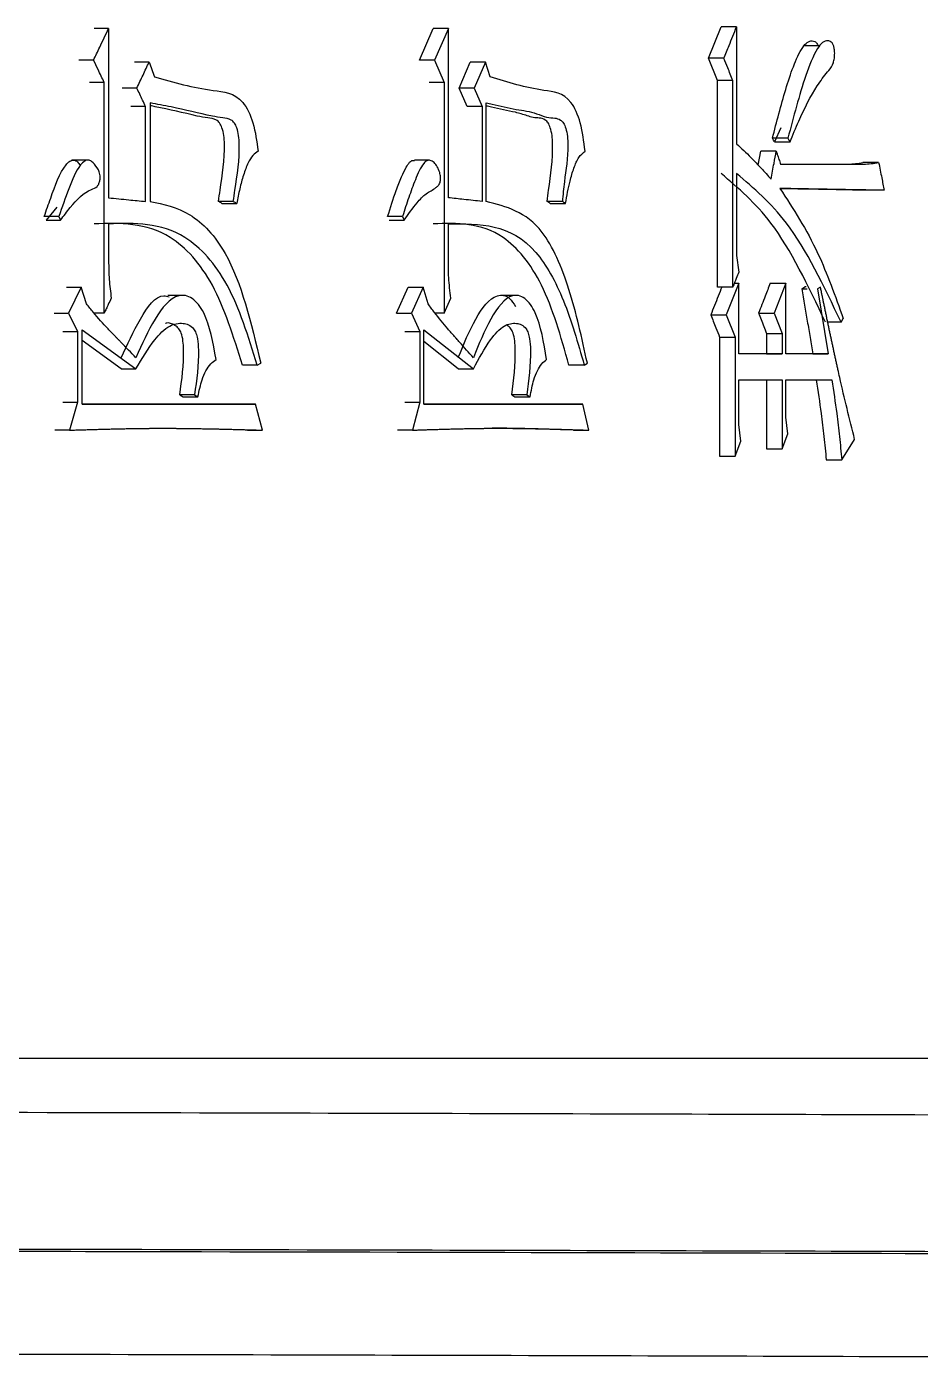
# Model space of a CAD drawing. Header units: millimetres. Extents: x 1953 to 4389, y 564 to 2287.
# Drawn here: x 3003.43 to 3008.63, y 815.87 to 823.64 of the extents above; entities that cross this region are included whole.
import ezdxf

# ---------------------------------------------------------------- set-up
doc = ezdxf.new("R2010")
doc.units = ezdxf.units.MM

msp = doc.modelspace()

# ---------------------------------------------------------------- linework, layer by layer
at = {"color": 7, "linetype": 'Continuous', "lineweight": 25}
for p, q in [((3003.9089, 823.6254), (3003.8238, 823.6254)), ((3003.9089, 823.6254), (3003.9088, 822.641)), ((3005.7169, 823.4415), (3005.7971, 823.6254)), ((3005.8848, 823.6254), (3005.7971, 823.6254)), ((3005.8848, 823.6254), (3005.8044, 823.4415)), ((3005.8848, 822.641), (3005.8848, 823.6254)), ((3007.398, 823.4524), (3007.4713, 823.6363)), ((3007.5611, 823.6363), (3007.5611, 822.9548)), ((3008.043, 823.5243), (3007.9515, 823.5242)), ((3003.8212, 823.4415), (3003.7363, 823.4415)), ((3004.1445, 823.4307), (3004.0591, 823.4307)), ((3005.8044, 823.4415), (3005.7169, 823.4415)), ((3005.8044, 823.4415), (3005.8612, 823.3117)), ((3005.9473, 823.2793), (3006.0126, 823.4307)), ((3006.1005, 823.4307), (3006.0126, 823.4307)), ((3006.1005, 823.4307), (3006.0351, 823.2793)), ((3006.1285, 823.3442), (3006.1005, 823.4307)), ((3007.4498, 823.3226), (3007.398, 823.4524)), ((3007.4877, 823.4524), (3007.398, 823.4524)), ((3003.8831, 823.3117), (3003.7981, 823.3117)), ((3003.8831, 821.9703), (3003.8831, 823.3117)), ((3005.8612, 823.3117), (3005.7736, 823.3117)), ((3005.8612, 823.3117), (3005.8612, 821.9704)), ((3007.4497, 822.1218), (3007.4498, 823.3226)), ((3007.5396, 823.3226), (3007.4498, 823.3226)), ((3007.5395, 822.1218), (3007.5396, 823.3226)), ((3004.073, 823.2792), (3003.9878, 823.2792)), ((3006.0351, 823.2793), (3005.9473, 823.2793)), ((3005.994, 823.1711), (3005.9473, 823.2793)), ((3006.0351, 823.2793), (3006.0819, 823.1711)), ((3004.1241, 823.1711), (3004.0388, 823.1711)), ((3004.1241, 822.6194), (3004.1241, 823.1711)), ((3004.1496, 823.1927), (3004.1496, 822.6194)), ((3006.0819, 823.1711), (3005.994, 823.1711)), ((3006.0819, 823.1711), (3006.0819, 822.6194)), ((3006.1052, 822.6194), (3006.1052, 823.1927)), ((3007.8182, 823.0483), (3007.7821, 822.9657)), ((3007.6871, 822.8309), (3007.7018, 822.9115)), ((3007.7919, 822.9115), (3007.7018, 822.9115)), ((3007.8598, 822.9871), (3007.7696, 822.9871)), ((3007.7821, 822.9657), (3007.8723, 822.9657)), ((3003.78, 822.8589), (3003.6946, 822.8589)), ((3005.7756, 822.8589), (3005.6876, 822.8589)), ((3007.8174, 822.8358), (3008.252, 822.8358)), ((3007.8174, 822.8358), (3008.1613, 822.8358)), ((3008.1613, 822.8358), (3008.252, 822.8358)), ((3008.3873, 822.8466), (3008.2965, 822.8466)), ((3007.5611, 822.7817), (3007.5611, 822.3057)), ((3008.42, 822.6844), (3008.329, 822.6844)), ((3004.6339, 822.6194), (3004.5479, 822.6194)), ((3004.5679, 822.6086), (3004.654, 822.6086)), ((3006.5478, 822.6195), (3006.4593, 822.6195)), ((3006.4776, 822.6086), (3006.5661, 822.6086)), ((3003.6189, 822.5329), (3003.5342, 822.5329)), ((3003.6079, 822.5871), (3003.5447, 822.5112)), ((3003.6189, 822.5329), (3003.6294, 822.5112)), ((3005.6189, 822.5329), (3005.5316, 822.5329)), ((3005.6189, 822.5329), (3005.6285, 822.5112)), ((3003.5447, 822.5112), (3003.6294, 822.5112)), ((3003.9088, 822.4896), (3003.9088, 822.2732)), ((3005.8847, 822.2732), (3005.8847, 822.4896)), ((3007.5611, 822.3057), (3007.574, 822.2084)), ((3007.574, 822.1435), (3007.5007, 821.9596)), ((3007.5482, 822.1435), (3007.574, 822.1435)), ((3007.574, 821.7324), (3007.574, 822.1435)), ((3007.847, 822.1435), (3007.7792, 821.9704)), ((3007.847, 821.7324), (3007.847, 822.1435)), ((3003.664, 822.1218), (3003.7488, 822.1218)), ((3003.7488, 822.1218), (3003.6762, 821.9703)), ((3003.7798, 822.0244), (3003.7488, 822.1218)), ((3004.3385, 822.0732), (3004.2529, 822.0732)), ((3005.5841, 821.9704), (3005.6506, 822.1218)), ((3005.6506, 822.1218), (3005.738, 822.1218)), ((3005.738, 822.1218), (3005.6714, 821.9704)), ((3005.7665, 822.0244), (3005.738, 822.1218)), ((3005.8612, 821.9704), (3005.8989, 822.0569)), ((3006.278, 822.0733), (3006.1899, 822.0733)), ((3007.5395, 822.1218), (3007.4497, 822.1218)), ((3007.9416, 822.111), (3007.9583, 822.1219)), ((3007.9416, 822.111), (3007.9715, 822.111)), ((3007.9656, 822.1219), (3007.9583, 822.1219)), ((3008.0487, 822.1218), (3008.032, 822.111)), ((3008.032, 822.111), (3008.0946, 821.7324)), ((3003.5914, 821.9703), (3003.6762, 821.9703)), ((3003.6762, 821.9703), (3003.7281, 821.8622)), ((3003.8831, 821.9703), (3003.8236, 821.9703)), ((3005.5841, 821.9704), (3005.6714, 821.9704)), ((3005.6714, 821.9704), (3005.719, 821.8622)), ((3005.8612, 821.9704), (3005.8066, 821.9704)), ((3007.411, 821.9596), (3007.5007, 821.9596)), ((3007.5007, 821.9596), (3007.5525, 821.8298)), ((3007.6891, 821.9704), (3007.7792, 821.9704)), ((3007.7792, 821.9704), (3007.8258, 821.8514)), ((3008.1693, 821.9163), (3008.0916, 821.9163)), ((3008.1693, 821.9163), (3008.1817, 821.9379)), ((3003.6433, 821.8622), (3003.7281, 821.8622)), ((3003.7281, 821.8622), (3003.728, 821.4511)), ((3003.754, 821.873), (3004.0679, 821.6458)), ((3003.754, 821.4403), (3003.754, 821.873)), ((3005.6316, 821.8622), (3005.719, 821.8622)), ((3005.719, 821.8622), (3005.719, 821.4511)), ((3005.7428, 821.873), (3006.0304, 821.6458)), ((3005.7428, 821.4403), (3005.7428, 821.873)), ((3007.4627, 821.8298), (3007.5525, 821.8298)), ((3007.5525, 821.8298), (3007.5525, 821.1375)), ((3007.7357, 821.8514), (3007.8258, 821.8514)), ((3007.7357, 821.8514), (3007.7357, 821.7324)), ((3007.8258, 821.8514), (3007.8258, 821.7324)), ((3003.9826, 821.6458), (3003.754, 821.8115)), ((3005.9426, 821.6458), (3005.7428, 821.8038)), ((3004.7734, 821.6675), (3004.7932, 821.6783)), ((3006.6751, 821.6675), (3006.6932, 821.6783)), ((3007.8258, 821.7324), (3007.574, 821.7324)), ((3007.7357, 821.7324), (3007.574, 821.7324)), ((3007.7357, 821.7324), (3007.8258, 821.7324)), ((3008.0946, 821.7324), (3007.847, 821.7324)), ((3008.0041, 821.7324), (3007.847, 821.7324)), ((3008.0041, 821.7324), (3008.0946, 821.7324)), ((3003.9826, 821.6458), (3004.0679, 821.6458)), ((3005.9426, 821.6458), (3006.0304, 821.6458)), ((3007.574, 821.581), (3007.8258, 821.581)), ((3007.574, 821.3214), (3007.574, 821.581)), ((3007.7357, 821.581), (3007.7357, 821.1807)), ((3007.8258, 821.581), (3007.8258, 821.1807)), ((3007.847, 821.581), (3008.1154, 821.581)), ((3007.847, 821.3646), (3007.847, 821.581)), ((3003.6433, 821.4511), (3003.728, 821.4511)), ((3003.728, 821.4511), (3003.6813, 821.2888)), ((3004.7635, 821.4403), (3003.754, 821.4403)), ((3003.754, 821.4403), (3004.6773, 821.4403)), ((3004.4081, 821.4944), (3004.3224, 821.4944)), ((3004.3224, 821.4944), (3004.3426, 821.4836)), ((3004.3426, 821.4836), (3004.4283, 821.4836)), ((3004.4081, 821.4944), (3004.4283, 821.4836)), ((3004.6773, 821.4403), (3004.7635, 821.4403)), ((3004.8032, 821.2889), (3004.7635, 821.4403)), ((3005.6316, 821.4511), (3005.719, 821.4511)), ((3005.719, 821.4511), (3005.6762, 821.2889)), ((3006.6661, 821.4403), (3005.7428, 821.4403)), ((3005.7428, 821.4403), (3006.5774, 821.4403)), ((3006.3416, 821.4944), (3006.2534, 821.4944)), ((3006.2534, 821.4944), (3006.2718, 821.4836)), ((3006.2718, 821.4836), (3006.3601, 821.4836)), ((3006.3416, 821.4944), (3006.3601, 821.4836)), ((3006.5774, 821.4403), (3006.6661, 821.4403)), ((3006.7023, 821.2889), (3006.6661, 821.4403)), ((3007.8597, 821.2673), (3007.847, 821.3646)), ((3003.6813, 821.2888), (3003.5966, 821.2888)), ((3004.7169, 821.2889), (3004.5937, 821.2918)), ((3004.7169, 821.2889), (3004.8032, 821.2889)), ((3005.6762, 821.2889), (3005.5888, 821.2889)), ((3006.6136, 821.2889), (3006.7023, 821.2889)), ((3007.5869, 821.224), (3007.574, 821.3214)), ((3007.5525, 821.1375), (3007.5869, 821.224)), ((3007.8258, 821.1807), (3007.8597, 821.2673)), ((3008.1735, 821.1158), (3008.2478, 821.2348)), ((3007.4626, 821.1375), (3007.5525, 821.1375)), ((3007.7357, 821.1807), (3007.8258, 821.1807)), ((3008.0829, 821.1158), (3008.1735, 821.1158))]:
    msp.add_line(p, q, dxfattribs=at)
at = {"color": 7, "linetype": 'Continuous', "lineweight": 25, "flags": 128}
for points in [[(3007.5611, 823.6363), (3007.5162, 823.6363), (3007.4713, 823.6363)], [(3007.7821, 822.9657), (3007.7789, 822.9711), (3007.7758, 822.9765), (3007.7695, 822.9871)], [(3007.8597, 822.9871), (3007.866, 822.9764), (3007.8723, 822.9657)], [(3005.5412, 822.5112), (3005.5718, 822.5112), (3005.6002, 822.5112), (3005.6285, 822.5112)], [(3007.7568, 822.1435), (3007.7796, 822.1435), (3007.8133, 822.1435), (3007.847, 822.1435)], [(3007.4627, 821.8298), (3007.4626, 821.4836), (3007.4626, 821.1375)], [(3004.7734, 821.6675), (3004.7384, 821.6675), (3004.7128, 821.6675), (3004.6872, 821.6675)], [(3006.6751, 821.6675), (3006.6391, 821.6675), (3006.6128, 821.6675), (3006.5865, 821.6675)]]:
    msp.add_lwpolyline(points, dxfattribs=at)
at = {"color": 7, "linetype": 'Continuous', "lineweight": 25}
for points, knots in [([(3003.8212, 823.4415), (3003.8331, 823.4664), (3003.8537, 823.5096), (3003.8829, 823.5709), (3003.9002, 823.6072), (3003.9089, 823.6254)], [0, 0, 0, 0, 0.407194, 0.703597, 1, 1, 1, 1]), ([(3007.4877, 823.4524), (3007.4977, 823.4773), (3007.5149, 823.5205), (3007.5394, 823.5818), (3007.5539, 823.6181), (3007.5611, 823.6363)], [0, 0, 0, 0, 0.407194, 0.703597, 1, 1, 1, 1]), ([(3007.7696, 822.9871), (3007.7821, 823.0349), (3007.8198, 823.1784), (3007.8726, 823.3673), (3007.9324, 823.5016), (3007.9718, 823.5487), (3007.9967, 823.5561), (3008.0159, 823.5518), (3008.0272, 823.5415), (3008.0336, 823.5312), (3008.0351, 823.5247), (3008.0352, 823.5243)], [0, 0, 0, 0, 0.186803, 0.560962, 0.749178, 0.825797, 0.902611, 0.942659, 0.97537, 0.998161, 1, 1, 1, 1]), ([(3007.8723, 822.9657), (3007.8887, 823.0066), (3007.937, 823.1267), (3008.0102, 823.2663), (3008.0792, 823.3624), (3008.1155, 823.4005), (3008.1281, 823.4379), (3008.132, 823.4667), (3008.1319, 823.4947), (3008.1282, 823.5188), (3008.1214, 823.537), (3008.1094, 823.5505), (3008.0886, 823.5569), (3008.0602, 823.5482), (3008.0128, 823.4859), (3007.9625, 823.3555), (3007.9087, 823.1745), (3007.8761, 823.0497), (3007.8598, 822.9871)], [0, 0, 0, 0, 0.09565, 0.280795, 0.373244, 0.419662, 0.436462, 0.4533, 0.470465, 0.483389, 0.496387, 0.510841, 0.535897, 0.579802, 0.622961, 0.750748, 0.875017, 1, 1, 1, 1]), ([(3003.8831, 823.3117), (3003.8772, 823.3242), (3003.8653, 823.3491), (3003.8446, 823.3924), (3003.8299, 823.4232), (3003.8212, 823.4415)], [0, 0, 0, 0, 0.288432, 0.576865, 1, 1, 1, 1]), ([(3004.073, 823.2792), (3004.0849, 823.3045), (3004.1088, 823.3549), (3004.1326, 823.4054), (3004.1445, 823.4307)], [0, 0, 0, 0, 0.499999, 1, 1, 1, 1]), ([(3004.1445, 823.4307), (3004.1496, 823.4162), (3004.1598, 823.3874), (3004.17, 823.3586), (3004.1751, 823.3441)], [0, 0, 0, 0, 0.5, 1, 1, 1, 1]), ([(3007.5396, 823.3226), (3007.5346, 823.335), (3007.5246, 823.36), (3007.5074, 823.4033), (3007.4951, 823.4341), (3007.4877, 823.4524)], [0, 0, 0, 0, 0.288432, 0.576865, 1, 1, 1, 1]), ([(3004.1751, 823.3441), (3004.2871, 823.3124), (3004.4572, 823.2643), (3004.6695, 823.2538), (3004.7556, 823.0797), (3004.7707, 822.9685), (3004.7784, 822.9114)], [0, 0, 0, 0, 0.492344, 0.747305, 0.87043, 1, 1, 1, 1]), ([(3006.6797, 822.9115), (3006.6726, 822.9685), (3006.6589, 823.0797), (3006.5803, 823.2539), (3006.3865, 823.2643), (3006.231, 823.3124), (3006.1285, 823.3442)], [0, 0, 0, 0, 0.12954, 0.252639, 0.50766, 1, 1, 1, 1]), ([(3004.1241, 823.1711), (3004.1182, 823.1835), (3004.1068, 823.2078), (3004.0897, 823.2439), (3004.0786, 823.2674), (3004.073, 823.2792)], [0, 0, 0, 0, 0.346119, 0.673059, 1, 1, 1, 1]), ([(3004.6339, 822.6194), (3004.637, 822.6415), (3004.6522, 822.7509), (3004.674, 822.8789), (3004.6665, 823.0034), (3004.6562, 823.0462), (3004.6409, 823.0778), (3004.613, 823.1031), (3004.5688, 823.1045), (3004.4532, 823.1277), (3004.3126, 823.1633), (3004.1908, 823.1852), (3004.1496, 823.1927)], [0, 0, 0, 0, 0.047616, 0.236668, 0.271199, 0.305853, 0.333079, 0.360338, 0.428756, 0.509882, 0.834445, 1, 1, 1, 1]), ([(3004.5479, 822.6194), (3004.551, 822.6415), (3004.5662, 822.7512), (3004.5881, 822.8795), (3004.5803, 823.0041), (3004.57, 823.0467), (3004.5546, 823.0781), (3004.5265, 823.1033), (3004.4818, 823.1043), (3004.3641, 823.1295), (3004.2523, 823.1573), (3004.1599, 823.1746), (3004.1496, 823.1765)], [0, 0, 0, 0, 0.053959, 0.268193, 0.307139, 0.346224, 0.376934, 0.407674, 0.48592, 0.579355, 0.953164, 1, 1, 1, 1]), ([(3006.1052, 823.1927), (3006.1169, 823.1905), (3006.1753, 823.1793), (3006.2729, 823.1532), (3006.3789, 823.1419), (3006.4525, 823.1066), (3006.4992, 823.1065), (3006.5327, 823.0994), (3006.5549, 823.0771), (3006.5692, 823.0434), (3006.5783, 822.9983), (3006.5828, 822.8907), (3006.5618, 822.7664), (3006.5514, 822.6576), (3006.5478, 822.6195)], [0, 0, 0, 0, 0.051282, 0.25636, 0.431754, 0.51946, 0.589456, 0.639546, 0.668094, 0.696777, 0.732309, 0.768498, 0.918801, 1, 1, 1, 1]), ([(3006.4593, 822.6195), (3006.4621, 822.6416), (3006.4761, 822.7514), (3006.4962, 822.8799), (3006.4889, 823.0045), (3006.4795, 823.047), (3006.4654, 823.0784), (3006.4322, 823.1104), (3006.3897, 823.1015), (3006.3322, 823.1223), (3006.2748, 823.1399), (3006.2052, 823.1504), (3006.1489, 823.166), (3006.1154, 823.1726), (3006.1052, 823.1746)], [0, 0, 0, 0, 0.054921, 0.272966, 0.312507, 0.352188, 0.383382, 0.414603, 0.535292, 0.594414, 0.712513, 0.830508, 0.948503, 1, 1, 1, 1]), ([(3004.7784, 822.9114), (3004.7678, 822.9044), (3004.7463, 822.89), (3004.7173, 822.8405), (3004.6921, 822.7742), (3004.6708, 822.6936), (3004.6596, 822.637), (3004.654, 822.6086)], [0, 0, 0, 0, 0.1624123, 0.328967, 0.5495924, 0.7738532, 1, 1, 1, 1]), ([(3006.5661, 822.6086), (3006.5741, 822.6525), (3006.5873, 822.7245), (3006.6138, 822.8142), (3006.6419, 822.8808), (3006.6672, 822.9014), (3006.6797, 822.9115)], [0, 0, 0, 0, 0.349071, 0.571765, 0.789358, 1, 1, 1, 1]), ([(3007.5611, 822.9548), (3007.5891, 822.9289), (3007.6373, 822.8843), (3007.7039, 822.8138), (3007.7427, 822.7708), (3007.7622, 822.7492)], [0, 0, 0, 0, 0.409741, 0.70481, 1, 1, 1, 1]), ([(3007.7622, 822.7492), (3007.765, 822.7646), (3007.7706, 822.7953), (3007.7805, 822.8494), (3007.7876, 822.8881), (3007.7919, 822.9115)], [0, 0, 0, 0, 0.283862, 0.567725, 1, 1, 1, 1]), ([(3007.7919, 822.9115), (3007.794, 822.9052), (3007.7993, 822.8894), (3007.8078, 822.8642), (3007.8142, 822.8453), (3007.8174, 822.8358)], [0, 0, 0, 0, 0.250001, 0.625, 1, 1, 1, 1]), ([(3003.5342, 822.5329), (3003.5467, 822.5681), (3003.5842, 822.6742), (3003.6278, 822.7997), (3003.6824, 822.8558), (3003.7062, 822.8634), (3003.7279, 822.852), (3003.739, 822.8368), (3003.7443, 822.8296)], [0, 0, 0, 0, 0.230285, 0.693302, 0.776377, 0.859882, 0.933594, 1, 1, 1, 1]), ([(3003.6294, 822.5112), (3003.6478, 822.5358), (3003.7033, 822.61), (3003.7744, 822.6832), (3003.8362, 822.6975), (3003.8515, 822.7198), (3003.8575, 822.7383), (3003.86, 822.7583), (3003.8589, 822.7773), (3003.8535, 822.797), (3003.8377, 822.8248), (3003.8162, 822.85), (3003.7902, 822.863), (3003.7674, 822.8557), (3003.7232, 822.8115), (3003.6756, 822.6917), (3003.638, 822.5863), (3003.6189, 822.5329)], [0, 0, 0, 0, 0.109651, 0.330682, 0.3864, 0.404634, 0.422868, 0.441529, 0.456387, 0.471247, 0.497612, 0.560433, 0.593185, 0.625961, 0.670922, 0.833212, 1, 1, 1, 1]), ([(3005.5316, 822.5329), (3005.5478, 822.5837), (3005.573, 822.6633), (3005.6098, 822.758), (3005.6359, 822.8134), (3005.6572, 822.8478), (3005.6746, 822.8598), (3005.6842, 822.8582), (3005.6876, 822.8576)], [0, 0, 0, 0, 0.3851135, 0.6027918, 0.7681525, 0.8746939, 0.9554268, 1, 1, 1, 1]), ([(3005.6285, 822.5112), (3005.6527, 822.5461), (3005.6931, 822.6044), (3005.755, 822.6695), (3005.7988, 822.688), (3005.8249, 822.7101), (3005.8336, 822.7226), (3005.8384, 822.7349), (3005.8403, 822.7484), (3005.8394, 822.7668), (3005.8337, 822.7934), (3005.8214, 822.824), (3005.802, 822.8484), (3005.7808, 822.8598), (3005.7595, 822.8594), (3005.7265, 822.8283), (3005.6931, 822.7479), (3005.6536, 822.6433), (3005.6305, 822.5697), (3005.6189, 822.5329)], [0, 0, 0, 0, 0.156412, 0.260868, 0.365462, 0.392662, 0.410241, 0.42134, 0.432549, 0.445637, 0.467959, 0.506678, 0.545841, 0.586947, 0.621916, 0.6571, 0.775363, 0.887354, 1, 1, 1, 1]), ([(3008.1613, 822.8358), (3008.1774, 822.8361), (3008.2081, 822.8367), (3008.2532, 822.8388), (3008.282, 822.844), (3008.2965, 822.8466)], [0, 0, 0, 0, 0.356279, 0.677944, 1, 1, 1, 1]), ([(3008.252, 822.8358), (3008.2681, 822.8361), (3008.2988, 822.8367), (3008.344, 822.8388), (3008.3729, 822.844), (3008.3873, 822.8466)], [0, 0, 0, 0, 0.355817, 0.677713, 1, 1, 1, 1]), ([(3008.3873, 822.8466), (3008.3904, 822.8316), (3008.3964, 822.8016), (3008.4073, 822.7475), (3008.4151, 822.7084), (3008.42, 822.6844)], [0, 0, 0, 0, 0.277507, 0.555013, 1, 1, 1, 1]), ([(3008.0787, 821.9163), (3007.9784, 822.1277), (3007.8007, 822.5021), (3007.5712, 822.6969), (3007.4713, 822.7817)], [0, 0, 0, 0, 0.564667, 1, 1, 1, 1]), ([(3008.1693, 821.9163), (3008.0688, 822.1277), (3007.8909, 822.5022), (3007.6611, 822.6969), (3007.5611, 822.7817)], [0, 0, 0, 0, 0.564597, 1, 1, 1, 1]), ([(3008.42, 822.6844), (3008.4161, 822.6844), (3008.4043, 822.6846), (3008.3887, 822.6849), (3008.369, 822.6853), (3008.3494, 822.6856), (3008.3297, 822.686), (3008.31, 822.6863), (3008.2943, 822.6866), (3008.2745, 822.6869), (3008.2548, 822.6873), (3008.235, 822.6876), (3008.2152, 822.6879), (3008.1993, 822.6882), (3008.1794, 822.6885), (3008.1635, 822.6888), (3008.1436, 822.6892), (3008.1237, 822.6895), (3008.1037, 822.6899), (3008.0837, 822.6902), (3008.0677, 822.6905), (3008.0477, 822.6909), (3008.0276, 822.6912), (3008.0075, 822.6916), (3007.9874, 822.692), (3007.9713, 822.6923), (3007.9511, 822.6927), (3007.935, 822.693), (3007.9148, 822.6933), (3007.8986, 822.6936), (3007.8784, 822.694), (3007.8512, 822.6945), (3007.8281, 822.6949), (3007.8131, 822.6952)], [0, 0, 0, 0, 0.019729, 0.059186, 0.078915, 0.118372, 0.157829, 0.177558, 0.217015, 0.236744, 0.276201, 0.315659, 0.335387, 0.374845, 0.394573, 0.43403, 0.453759, 0.493216, 0.532674, 0.552402, 0.59186, 0.611588, 0.651046, 0.690503, 0.710232, 0.749689, 0.769418, 0.808875, 0.828604, 0.868061, 0.88779, 0.927247, 1, 1, 1, 1]), ([(3007.8131, 822.6951), (3007.8904, 822.577), (3008.0296, 822.3645), (3008.1349, 822.0692), (3008.1817, 821.9379)], [0, 0, 0, 0, 0.555449, 1, 1, 1, 1]), ([(3008.329, 822.6844), (3008.2662, 822.6855), (3008.1354, 822.688), (3007.9636, 822.6911), (3007.8537, 822.6929), (3007.814, 822.6936)], [0, 0, 0, 0, 0.371075, 0.772541, 1, 1, 1, 1]), ([(3003.9088, 822.641), (3003.9479, 822.6371), (3004.0034, 822.6315), (3004.0751, 822.6243), (3004.1078, 822.621), (3004.1241, 822.6194)], [0, 0, 0, 0, 0.542952, 0.771476, 1, 1, 1, 1]), ([(3004.1496, 822.6194), (3004.2279, 822.6036), (3004.3856, 822.5718), (3004.6476, 822.2919), (3004.7374, 821.9138), (3004.7932, 821.6783)], [0, 0, 0, 0, 0.271558, 0.546438, 1, 1, 1, 1]), ([(3004.5679, 822.6086), (3004.5662, 822.6095), (3004.5629, 822.6113), (3004.5562, 822.6149), (3004.5512, 822.6176), (3004.5479, 822.6194)], [0, 0, 0, 0, 0.25319, 0.506384, 1, 1, 1, 1]), ([(3004.6339, 822.6194), (3004.6356, 822.6185), (3004.6398, 822.6162), (3004.6465, 822.6126), (3004.6515, 822.6099), (3004.654, 822.6086)], [0, 0, 0, 0, 0.252887, 0.626447, 1, 1, 1, 1]), ([(3006.0819, 822.6194), (3006.0641, 822.6214), (3006.0286, 822.6253), (3005.9629, 822.6325), (3005.9149, 822.6377), (3005.8848, 822.641)], [0, 0, 0, 0, 0.2714755, 0.542951, 1, 1, 1, 1]), ([(3006.6932, 821.6783), (3006.6613, 821.825), (3006.5985, 822.1137), (3006.4134, 822.5415), (3006.2209, 822.5901), (3006.1052, 822.6194)], [0, 0, 0, 0, 0.2918042, 0.5741123, 1, 1, 1, 1]), ([(3006.4776, 822.6086), (3006.4761, 822.6095), (3006.473, 822.6113), (3006.4669, 822.615), (3006.4624, 822.6177), (3006.4594, 822.6194)], [0, 0, 0, 0, 0.253186, 0.506379, 1, 1, 1, 1]), ([(3006.5661, 822.6086), (3006.5631, 822.6104), (3006.557, 822.614), (3006.5509, 822.6176), (3006.5479, 822.6194)], [0, 0, 0, 0, 0.499996, 1, 1, 1, 1]), ([(3004.6872, 821.6675), (3004.6353, 821.8336), (3004.5339, 822.1585), (3004.2245, 822.5001), (3003.9752, 822.4935), (3003.8238, 822.4896)], [0, 0, 0, 0, 0.291237, 0.569425, 1, 1, 1, 1]), ([(3004.7734, 821.6675), (3004.7215, 821.8336), (3004.6198, 822.1586), (3004.31, 822.5001), (3004.0605, 822.4935), (3003.9088, 822.4896)], [0, 0, 0, 0, 0.291092, 0.569283, 1, 1, 1, 1]), ([(3006.5865, 821.6675), (3006.5391, 821.8336), (3006.4466, 822.1585), (3006.164, 822.5001), (3005.9358, 822.4936), (3005.7971, 822.4896)], [0, 0, 0, 0, 0.291237, 0.569425, 1, 1, 1, 1]), ([(3005.8847, 822.4896), (3006.0658, 822.4914), (3006.3207, 822.494), (3006.565, 822.052), (3006.638, 821.797), (3006.6751, 821.6675)], [0, 0, 0, 0, 0.546872, 0.769893, 1, 1, 1, 1]), ([(3003.9088, 822.2732), (3003.9093, 822.2369), (3003.9102, 822.1637), (3003.9196, 822.0927), (3003.9243, 822.0569)], [0, 0, 0, 0, 0.495714, 1, 1, 1, 1]), ([(3005.8989, 822.0569), (3005.8942, 822.0967), (3005.8858, 822.1678), (3005.8851, 822.241), (3005.8847, 822.2732)], [0, 0, 0, 0, 0.558835, 1, 1, 1, 1]), ([(3007.574, 822.2084), (3007.5691, 822.196), (3007.5609, 822.1754), (3007.5494, 822.1466), (3007.5428, 822.1301), (3007.5395, 822.1218)], [0, 0, 0, 0, 0.428361, 0.714181, 1, 1, 1, 1]), ([(3007.7568, 822.1435), (3007.747, 822.1185), (3007.7309, 822.0772), (3007.7083, 822.0195), (3007.6955, 821.9868), (3007.6891, 821.9704)], [0, 0, 0, 0, 0.432898, 0.716449, 1, 1, 1, 1]), ([(3003.9243, 822.0569), (3003.9183, 822.0444), (3003.9085, 822.0237), (3003.8948, 821.9949), (3003.887, 821.9785), (3003.8831, 821.9703)], [0, 0, 0, 0, 0.432643, 0.716321, 1, 1, 1, 1]), ([(3003.9826, 821.7107), (3004.0172, 821.7868), (3004.0849, 821.936), (3004.1897, 822.0848), (3004.2508, 822.0673), (3004.2609, 822.0644)], [0, 0, 0, 0, 0.46552, 0.912082, 1, 1, 1, 1]), ([(3004.5339, 821.6999), (3004.5159, 821.7991), (3004.4888, 821.9489), (3004.3972, 822.0667), (3004.2893, 822.0867), (3004.1706, 821.9423), (3004.1026, 821.789), (3004.0679, 821.7107)], [0, 0, 0, 0, 0.250217, 0.37779, 0.502112, 0.745933, 1, 1, 1, 1]), ([(3005.9426, 821.7108), (3005.9744, 821.7894), (3006.0368, 821.9433), (3006.1438, 822.0834), (3006.2339, 822.0739), (3006.2641, 822.0255), (3006.2751, 822.0079)], [0, 0, 0, 0, 0.366502, 0.718078, 0.897344, 1, 1, 1, 1]), ([(3006.4565, 821.6999), (3006.4401, 821.7991), (3006.4153, 821.9489), (3006.3316, 822.0667), (3006.233, 822.0867), (3006.1244, 821.9423), (3006.0622, 821.789), (3006.0304, 821.7107)], [0, 0, 0, 0, 0.25015, 0.377758, 0.502112, 0.745934, 1, 1, 1, 1]), ([(3007.4756, 822.1218), (3007.4685, 822.1041), (3007.4542, 822.0682), (3007.4327, 822.0141), (3007.4182, 821.9777), (3007.411, 821.9596)], [0, 0, 0, 0, 0.32842, 0.66421, 1, 1, 1, 1]), ([(3007.9416, 822.111), (3007.952, 822.0482), (3007.9676, 821.9538), (3007.9884, 821.8276), (3007.9988, 821.7641), (3008.0041, 821.7324)], [0, 0, 0, 0, 0.497508, 0.748754, 1, 1, 1, 1]), ([(3008.2478, 821.2348), (3008.2182, 821.3544), (3008.1849, 821.4889), (3008.1524, 821.6344), (3008.1456, 821.6651), (3008.1405, 821.6881), (3008.1354, 821.7112), (3008.1312, 821.7305), (3008.127, 821.7498), (3008.1237, 821.7652), (3008.1204, 821.7807), (3008.1179, 821.7923), (3008.1154, 821.8039), (3008.1121, 821.8193), (3008.1088, 821.8348), (3008.1055, 821.8503), (3008.103, 821.8619), (3008.1006, 821.8736), (3008.0973, 821.8891), (3008.094, 821.9046), (3008.0908, 821.9201), (3008.0883, 821.9318), (3008.0851, 821.9473), (3008.0818, 821.9629), (3008.0786, 821.9784), (3008.0761, 821.9901), (3008.0737, 822.0017), (3008.0713, 822.0134), (3008.0688, 822.0251), (3008.0668, 822.0348), (3008.0652, 822.0426), (3008.064, 822.0484), (3008.0628, 822.0543), (3008.0611, 822.0621), (3008.0595, 822.0698), (3008.0579, 822.0776), (3008.0567, 822.0835), (3008.0555, 822.0893), (3008.0539, 822.0971), (3008.0522, 822.1049), (3008.0504, 822.1138), (3008.0494, 822.1188), (3008.0487, 822.1218)], [0, 0, 0, 0, 0.414083, 0.465835, 0.49171, 0.517586, 0.543462, 0.569338, 0.582276, 0.608151, 0.621089, 0.634027, 0.646965, 0.659903, 0.685779, 0.698716, 0.711654, 0.724592, 0.73753, 0.763406, 0.776344, 0.789282, 0.802219, 0.828095, 0.841033, 0.853971, 0.866909, 0.879847, 0.892784, 0.905722, 0.912191, 0.91866, 0.925129, 0.931598, 0.944536, 0.951005, 0.957474, 0.963943, 0.970412, 0.98335, 0.989818, 1, 1, 1, 1]), ([(3004.0679, 821.7107), (3004.039, 821.7403), (3004.0065, 821.7736), (3003.9704, 821.8109), (3003.9614, 821.8202), (3003.9523, 821.8296), (3003.9433, 821.839), (3003.9343, 821.8483), (3003.9216, 821.8615), (3003.8837, 821.901), (3003.8341, 821.9558), (3003.7932, 822.0075), (3003.7798, 822.0244)], [0, 0, 0, 0, 0.297523, 0.334713, 0.371903, 0.390498, 0.427689, 0.464879, 0.483474, 0.557855, 0.855503, 1, 1, 1, 1]), ([(3006.0304, 821.7107), (3006.004, 821.7404), (3005.9742, 821.7737), (3005.9411, 821.8109), (3005.9329, 821.8203), (3005.9246, 821.8296), (3005.9163, 821.839), (3005.908, 821.8484), (3005.8965, 821.8616), (3005.8617, 821.9011), (3005.8163, 821.9558), (3005.7788, 822.0075), (3005.7665, 822.0244)], [0, 0, 0, 0, 0.2975225, 0.3347128, 0.3719031, 0.3904982, 0.4276885, 0.4648788, 0.4834739, 0.5578545, 0.8555026, 1, 1, 1, 1]), ([(3004.0679, 821.6458), (3004.1029, 821.705), (3004.1622, 821.8053), (3004.2565, 821.9017), (3004.3266, 821.915), (3004.3736, 821.9042), (3004.4004, 821.8863), (3004.4176, 821.8547), (3004.428, 821.8122), (3004.436, 821.6889), (3004.4205, 821.5808), (3004.4081, 821.4944)], [0, 0, 0, 0, 0.236471, 0.400892, 0.534168, 0.588802, 0.643894, 0.675813, 0.707612, 0.766357, 1, 1, 1, 1]), ([(3004.3224, 821.4944), (3004.3349, 821.5819), (3004.3498, 821.6858), (3004.3425, 821.8081), (3004.3336, 821.8512), (3004.3165, 821.8832), (3004.2867, 821.9053), (3004.2593, 821.9165), (3004.2411, 821.9098), (3004.2399, 821.9093)], [0, 0, 0, 0, 0.478517, 0.567585, 0.657403, 0.721203, 0.808864, 0.987094, 1, 1, 1, 1]), ([(3006.0304, 821.6458), (3006.0625, 821.7052), (3006.1169, 821.8056), (3006.2032, 821.9019), (3006.2673, 821.9151), (3006.3102, 821.9041), (3006.3346, 821.8862), (3006.3503, 821.8547), (3006.3597, 821.8123), (3006.3671, 821.6889), (3006.353, 821.5808), (3006.3416, 821.4944)], [0, 0, 0, 0, 0.237031, 0.40138, 0.534635, 0.589033, 0.643886, 0.675792, 0.707579, 0.7663, 1, 1, 1, 1]), ([(3007.411, 821.9596), (3007.4159, 821.9471), (3007.4259, 821.9221), (3007.4431, 821.8788), (3007.4554, 821.8481), (3007.4627, 821.8298)], [0, 0, 0, 0, 0.2886016, 0.577203, 1, 1, 1, 1]), ([(3007.6891, 821.9704), (3007.694, 821.9579), (3007.7042, 821.9318), (3007.7197, 821.8922), (3007.7303, 821.865), (3007.7357, 821.8514)], [0, 0, 0, 0, 0.314838, 0.657419, 1, 1, 1, 1]), ([(3006.2534, 821.4944), (3006.2649, 821.5822), (3006.2785, 821.6862), (3006.2717, 821.8087), (3006.2635, 821.8517), (3006.2478, 821.8837), (3006.235, 821.8932), (3006.2277, 821.8987)], [0, 0, 0, 0, 0.591957, 0.701657, 0.812291, 0.891111, 1, 1, 1, 1]), ([(3004.4283, 821.4836), (3004.4353, 821.5173), (3004.4468, 821.5725), (3004.4739, 821.6357), (3004.5017, 821.6773), (3004.5232, 821.6924), (3004.5339, 821.6999)], [0, 0, 0, 0, 0.34974, 0.571287, 0.787704, 1, 1, 1, 1]), ([(3006.3601, 821.4836), (3006.3665, 821.5174), (3006.377, 821.5726), (3006.4018, 821.6358), (3006.4272, 821.6773), (3006.4468, 821.6924), (3006.4565, 821.6999)], [0, 0, 0, 0, 0.34974, 0.571287, 0.787704, 1, 1, 1, 1]), ([(3008.0248, 821.581), (3008.0345, 821.5161), (3008.0506, 821.4074), (3008.0697, 821.2519), (3008.0785, 821.1612), (3008.0829, 821.1158)], [0, 0, 0, 0, 0.424957, 0.71216, 1, 1, 1, 1]), ([(3008.1154, 821.581), (3008.1252, 821.5162), (3008.1417, 821.4077), (3008.1598, 821.2516), (3008.1689, 821.1611), (3008.1735, 821.1158)], [0, 0, 0, 0, 0.424962, 0.712284, 1, 1, 1, 1]), ([(3003.6813, 821.2888), (3003.6912, 821.2891), (3003.7059, 821.2896), (3003.7256, 821.2902), (3003.7403, 821.2906), (3003.755, 821.2911), (3003.7697, 821.2915), (3003.7844, 821.292), (3003.7991, 821.2924), (3003.8138, 821.2928), (3003.8333, 821.2934), (3003.8529, 821.2939), (3003.8724, 821.2945), (3003.887, 821.2948), (3003.9065, 821.2954), (3003.926, 821.2958), (3003.9455, 821.2963), (3003.9601, 821.2966), (3003.9747, 821.297), (3003.9941, 821.2974), (3004.0135, 821.2978), (3004.0329, 821.2981), (3004.0475, 821.2984), (3004.062, 821.2986), (3004.0814, 821.2989), (3004.1007, 821.2991), (3004.12, 821.2993), (3004.1321, 821.2994), (3004.1418, 821.2995), (3004.149, 821.2996), (3004.1563, 821.2996), (3004.1659, 821.2997), (3004.1755, 821.2997), (3004.1852, 821.2998), (3004.1924, 821.2998), (3004.1996, 821.2998), (3004.2069, 821.2998), (3004.2141, 821.2998), (3004.2201, 821.2998), (3004.2249, 821.2998), (3004.2285, 821.2998), (3004.2333, 821.2998), (3004.2381, 821.2998), (3004.2429, 821.2998), (3004.2478, 821.2998), (3004.2538, 821.2998), (3004.261, 821.2998), (3004.2706, 821.2997), (3004.2802, 821.2997), (3004.2898, 821.2996), (3004.297, 821.2996), (3004.3066, 821.2995), (3004.3185, 821.2994), (3004.3329, 821.2993), (3004.3473, 821.2992), (3004.3616, 821.299), (3004.3808, 821.2988), (3004.3999, 821.2985), (3004.419, 821.2982), (3004.4333, 821.298), (3004.4476, 821.2977), (3004.4667, 821.2974), (3004.4857, 821.297), (3004.5047, 821.2966), (3004.519, 821.2963), (3004.5332, 821.296), (3004.5522, 821.2956), (3004.5712, 821.2951), (3004.5902, 821.2947), (3004.6044, 821.2943), (3004.6233, 821.2938), (3004.6422, 821.2933), (3004.6611, 821.2928), (3004.6753, 821.2925), (3004.6894, 821.2921), (3004.7083, 821.2916), (3004.7271, 821.291), (3004.746, 821.2905), (3004.7601, 821.2901), (3004.7792, 821.2895), (3004.7935, 821.2891), (3004.8032, 821.2889)], [0, 0, 0, 0, 0.025705, 0.038557, 0.05141, 0.064262, 0.077115, 0.089967, 0.102819, 0.115672, 0.128524, 0.154229, 0.167082, 0.179934, 0.192786, 0.218491, 0.231344, 0.244196, 0.257049, 0.269901, 0.295606, 0.308458, 0.321311, 0.334163, 0.347016, 0.37272, 0.385573, 0.398425, 0.404851, 0.411278, 0.417704, 0.42413, 0.436983, 0.443409, 0.449835, 0.456261, 0.462687, 0.469114, 0.47554, 0.478753, 0.481966, 0.485179, 0.491605, 0.494818, 0.498032, 0.504458, 0.510884, 0.51731, 0.530163, 0.536589, 0.543015, 0.549441, 0.562294, 0.575146, 0.587999, 0.600851, 0.613703, 0.639408, 0.652261, 0.665113, 0.677966, 0.690818, 0.716523, 0.729375, 0.742228, 0.75508, 0.767933, 0.793637, 0.80649, 0.819342, 0.832195, 0.857899, 0.870752, 0.883604, 0.896457, 0.909309, 0.935014, 0.947866, 0.960719, 0.973571, 1, 1, 1, 1]), ([(3005.6762, 821.2889), (3005.6852, 821.2892), (3005.6987, 821.2896), (3005.7167, 821.2902), (3005.7302, 821.2907), (3005.7437, 821.2911), (3005.7572, 821.2916), (3005.7707, 821.292), (3005.7841, 821.2924), (3005.7976, 821.2928), (3005.8155, 821.2934), (3005.8334, 821.294), (3005.8513, 821.2945), (3005.8647, 821.2949), (3005.8826, 821.2954), (3005.9005, 821.2959), (3005.9183, 821.2963), (3005.9317, 821.2967), (3005.945, 821.297), (3005.9628, 821.2974), (3005.9806, 821.2978), (3005.9984, 821.2981), (3006.0117, 821.2984), (3006.025, 821.2986), (3006.0427, 821.2989), (3006.0605, 821.2991), (3006.0781, 821.2994), (3006.0892, 821.2995), (3006.098, 821.2996), (3006.1047, 821.2996), (3006.1113, 821.2997), (3006.1201, 821.2997), (3006.1289, 821.2998), (3006.1378, 821.2998), (3006.1444, 821.2998), (3006.151, 821.2998), (3006.1576, 821.2999), (3006.1642, 821.2999), (3006.1697, 821.2999), (3006.1741, 821.2999), (3006.1774, 821.2999), (3006.1818, 821.2999), (3006.1862, 821.2999), (3006.1906, 821.2999), (3006.195, 821.2998), (3006.2005, 821.2998), (3006.2071, 821.2998), (3006.2159, 821.2998), (3006.2247, 821.2997), (3006.2334, 821.2997), (3006.24, 821.2996), (3006.2488, 821.2996), (3006.2597, 821.2995), (3006.2729, 821.2993), (3006.286, 821.2992), (3006.2991, 821.299), (3006.3166, 821.2988), (3006.3341, 821.2985), (3006.3515, 821.2982), (3006.3646, 821.298), (3006.3777, 821.2978), (3006.3951, 821.2974), (3006.4125, 821.2971), (3006.4299, 821.2967), (3006.4429, 821.2964), (3006.4559, 821.2961), (3006.4733, 821.2956), (3006.4906, 821.2952), (3006.5079, 821.2947), (3006.5209, 821.2944), (3006.5382, 821.2939), (3006.5554, 821.2934), (3006.5727, 821.2929), (3006.5856, 821.2925), (3006.5985, 821.2921), (3006.6157, 821.2916), (3006.6329, 821.2911), (3006.6501, 821.2905), (3006.663, 821.2901), (3006.6804, 821.2896), (3006.6935, 821.2892), (3006.7023, 821.2889)], [0, 0, 0, 0, 0.025705, 0.038557, 0.05141, 0.064262, 0.077115, 0.089967, 0.102819, 0.115672, 0.128524, 0.154229, 0.167082, 0.179934, 0.192786, 0.218491, 0.231344, 0.244196, 0.257049, 0.269901, 0.295606, 0.308458, 0.321311, 0.334163, 0.347016, 0.37272, 0.385573, 0.398425, 0.404851, 0.411278, 0.417704, 0.42413, 0.436983, 0.443409, 0.449835, 0.456261, 0.462687, 0.469114, 0.47554, 0.478753, 0.481966, 0.485179, 0.491605, 0.494818, 0.498032, 0.504458, 0.510884, 0.51731, 0.530163, 0.536589, 0.543015, 0.549441, 0.562294, 0.575146, 0.587999, 0.600851, 0.613703, 0.639408, 0.652261, 0.665113, 0.677966, 0.690818, 0.716523, 0.729375, 0.742228, 0.75508, 0.767932, 0.793637, 0.80649, 0.819342, 0.832195, 0.857899, 0.870752, 0.883604, 0.896457, 0.909309, 0.935014, 0.947866, 0.960719, 0.973571, 1, 1, 1, 1]), ([(3006.6136, 821.2889), (3006.4759, 821.2941), (3006.3191, 821.2999), (3006.159, 821.2998), (3006.1395, 821.2998)], [0, 0, 0, 0, 0.87795, 1, 1, 1, 1]), ([(2950.3377, 817.6339), (2950.984, 817.6339), (2954.2194, 817.634), (2959.9713, 817.6341), (2966.1709, 817.6341), (2972.1803, 817.6342), (2976.8198, 817.6342), (2982.357, 817.6343), (2986.5654, 817.6343), (2991.4998, 817.6343), (2996.0975, 817.6344), (3000.1926, 817.6344), (3003.8743, 817.6344), (3006.4827, 817.6345), (3009.2928, 817.6345), (3011.1632, 817.6346), (3013.1914, 817.6347), (3013.9477, 817.6348), (3014.4764, 817.6348)], [0, 0, 0, 0, 0.020124, 0.100733, 0.181328, 0.221587, 0.302184, 0.342442, 0.423039, 0.463298, 0.543894, 0.624491, 0.664749, 0.745346, 0.785604, 0.8662, 0.906458, 1, 1, 1, 1]), ([(2925.1606, 817.3632), (2927.5552, 817.3639), (2932.3605, 817.3652), (2939.6846, 817.366), (2945.6289, 817.3659), (2950.1609, 817.3654), (2953.2939, 817.3648), (2956.4101, 817.3641), (2959.5039, 817.3632), (2962.5693, 817.362), (2965.6008, 817.3608), (2969.8548, 817.3586), (2975.3952, 817.3553), (2982.1392, 817.3501), (2988.8667, 817.3434), (2994.5877, 817.3361), (2999.3082, 817.3284), (3003.111, 817.321), (3006.5451, 817.3128), (3009.5035, 817.3038), (3011.957, 817.294), (3013.0025, 817.2872), (3013.5343, 817.2837)], [0, 0, 0, 0, 0.060834, 0.1220737, 0.183719, 0.2102711, 0.2368979, 0.2635992, 0.2903751, 0.3172255, 0.3441506, 0.3711502, 0.4324096, 0.4986217, 0.5697855, 0.6458999, 0.6994123, 0.7551267, 0.8130428, 0.8731605, 0.9354796, 1, 1, 1, 1]), ([(3014.8271, 816.4706), (3014.1023, 816.4752), (3012.6525, 816.4843), (3008.8622, 816.4972), (3003.9641, 816.5093), (2997.9235, 816.5202), (2990.8755, 816.53), (2982.9326, 816.5382), (2974.233, 816.545), (2964.9256, 816.55), (2955.1685, 816.5533), (2945.1346, 816.5547), (2934.9743, 816.5543), (2928.2862, 816.5526), (2924.9421, 816.5517)], [0, 0, 0, 0, 0.083333, 0.166667, 0.25, 0.333334, 0.416667, 0.5, 0.583334, 0.666667, 0.75, 0.833334, 0.916667, 1, 1, 1, 1]), ([(3014.2904, 816.4846), (3013.7906, 816.4879), (3012.8048, 816.4944), (3010.5242, 816.5036), (3007.7635, 816.5123), (3004.5351, 816.5203), (3000.9244, 816.5277), (2996.3784, 816.5354), (2990.7753, 816.543), (2984.0566, 816.5502), (2977.154, 816.556), (2970.2245, 816.5605), (2963.4004, 816.5638), (2956.7904, 816.566), (2950.4805, 816.5673), (2943.9586, 816.5679), (2937.3764, 816.5677), (2930.8979, 816.5668), (2926.892, 816.5656), (2925.0197, 816.5651)], [0, 0, 0, 0, 0.060587, 0.1195299, 0.1768287, 0.2324833, 0.2864935, 0.3388593, 0.4142998, 0.4860434, 0.5540892, 0.6184368, 0.6790855, 0.7360349, 0.7892846, 0.838834, 0.8991333, 0.9528558, 1, 1, 1, 1]), ([(2924.8115, 815.9629), (2927.8362, 815.9638), (2933.8727, 815.9655), (2943.0258, 815.9658), (2952.0678, 815.9645), (2960.8951, 815.9614), (2969.3873, 815.9568), (2976.2318, 815.9516), (2981.6889, 815.9465), (2986.0417, 815.9419), (2990.4995, 815.9363), (2994.9781, 815.9297), (2999.112, 815.9225), (3002.8524, 815.9148), (3006.1707, 815.9066), (3009.206, 815.8976), (3011.8581, 815.8877), (3014.0931, 815.877), (3015.071, 815.8695), (3015.5701, 815.8656)], [0, 0, 0, 0, 0.0746907, 0.1490623, 0.2231148, 0.2968479, 0.3702616, 0.4433557, 0.4832428, 0.5266364, 0.5735359, 0.623941, 0.6778511, 0.7254581, 0.7754993, 0.8279744, 0.882883, 0.940225, 1, 1, 1, 1])]:
    msp.add_open_spline(points, degree=3, knots=knots, dxfattribs=at)

doc.saveas('drawing.dxf')
